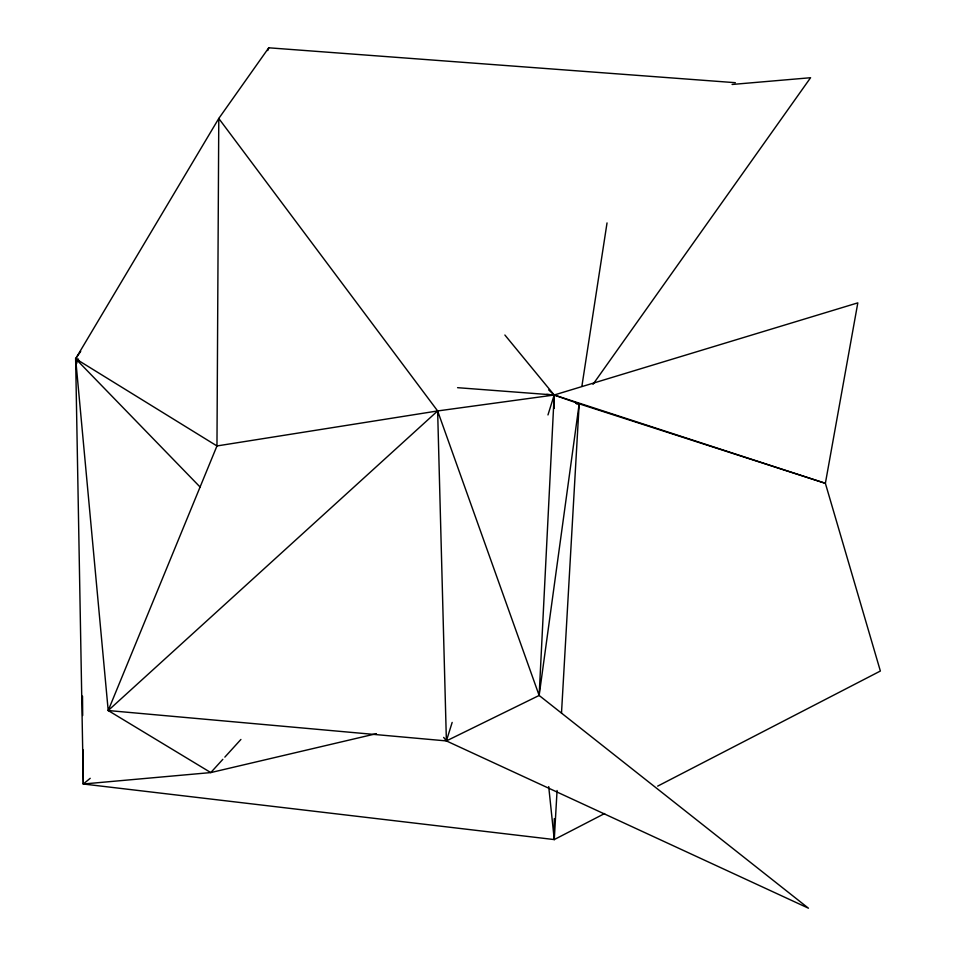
<?xml version="1.0" encoding="UTF-8"?>
<svg xmlns="http://www.w3.org/2000/svg" width="956" height="956" viewBox="0 0 956 956"><rect width="100%" height="100%" fill="white"/><g stroke="black" fill="none" stroke-linecap="round" stroke-linejoin="round"><path stroke-width="1.43" d="M735.331 82.694L268.756 47.8L218.781 118.472L75.632 358.739L108.207 710.535L446.392 740.924L808.441 908.2L539.148 695.454L554.181 395.007L504.876 335.018M80.71 351.354L75.632 358.739L83.315 784.004L554.265 839.571L557.073 790.493M561.495 713.152L579.181 403.814L554.181 395.007L546.736 394.422M443.656 737.399L446.392 740.924L539.148 695.454L579.181 403.814L576.205 403.54L579.181 403.814L825.375 483.318L880.368 671.028L657.668 786.131M581.905 386.164L607.036 222.915M452.164 722.413L446.392 740.924L437.633 410.949L218.781 118.472L216.964 445.95L108.207 710.535L210.786 772.579L376.413 733.67M547.967 414.94L554.181 395.007L857.819 302.861L825.375 483.318L554.181 395.007L457.577 387.682M267.764 50.572L268.756 47.8M592.995 384.348L810.58 77.723L732.093 84.463M222.832 759.327L210.786 772.579L83.315 784.004L83.005 749.755M224.839 757.128L240.912 739.454M108.207 710.535L437.633 410.949L554.181 395.007L554.181 408.427M83.315 784.004L90.223 778.303M548.708 786.621L554.265 839.571L604.634 813.532M77.03 362.993L75.632 358.739L78.595 359.169M200.258 487.202L75.632 358.739L216.964 445.95L437.633 410.949L539.148 695.454M75.632 358.739L79.252 361.368M548.708 389.94L554.181 395.007M82.515 696.147L82.682 715.506M554.265 818.683L554.265 839.571"/></g></svg>
